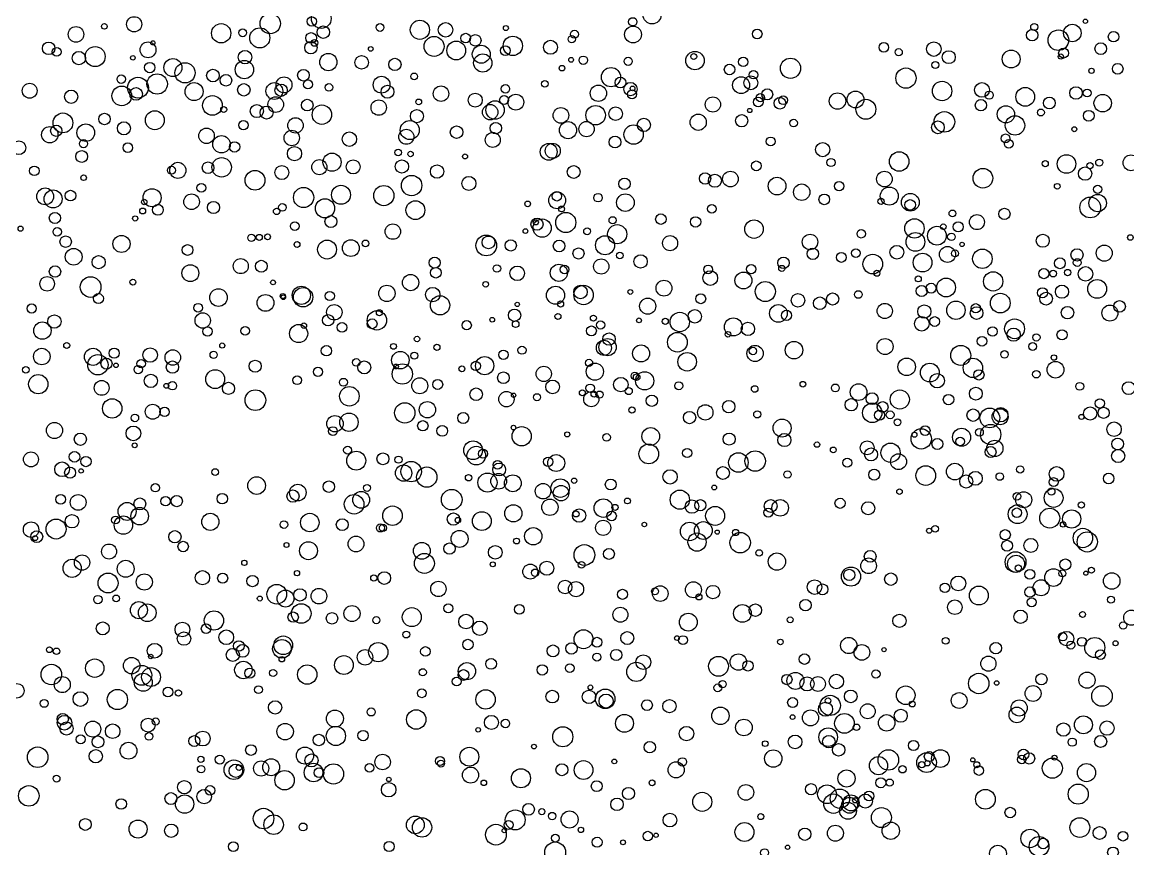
# Model space of a CAD drawing. Extents: x -296 to 296, y -196 to 196.
# Drawn here: x -9.6 to 70.2, y -21.1 to 38.5 of the extents above; entities that cross this region are included whole.
import ezdxf

# ---------------------------------------------------------------- set-up
doc = ezdxf.new("R2010")
doc.units = 0

msp = doc.modelspace()

# ---------------------------------------------------------------- linework, layer by layer
at = {"layer": 'VIA'}
for centre, radius in [((8.2877, 38.4332), 0.7365), ((11.9728, 38.7973), 0.7125), ((35.8466, 39.0601), 0.6544), ((-3.6798, 38.233), 0.2011), ((-1.5321, 38.3827), 0.5486), ((4.7488, 37.7323), 0.6961), ((11.2829, 38.5923), 0.3403), ((16.2106, 38.155), 0.2833), ((19.0889, 37.9849), 0.6935), ((20.94, 37.9831), 0.5239), ((34.45, 38.5632), 0.2974), ((63.4233, 38.1899), 0.2555), ((66.1724, 37.7541), 0.6319), ((67.1171, 38.6051), 0.1565), ((-5.727, 37.651), 0.5612), ((6.3021, 37.7688), 0.2801), ((7.5366, 37.4012), 0.7247), ((11.2389, 37.3975), 0.3853), ((12.1204, 37.816), 0.4493), ((20.1126, 36.7867), 0.7195), ((22.3952, 37.3828), 0.3477), ((23.088, 37.2233), 0.4154), ((25.7955, 36.8273), 0.6989), ((25.2941, 38.1098), 0.179), ((30.0468, 37.3111), 0.2602), ((30.2427, 37.66), 0.2872), ((34.4713, 37.6413), 0.6065), ((43.4295, 37.6856), 0.3489), ((63.2697, 37.5963), 0.4133), ((65.1666, 37.2354), 0.7437), ((69.1473, 37.4859), 0.3799), ((-7.7019, 36.6431), 0.4507), ((-7.1186, 36.3951), 0.3205), ((-4.3454, 36.0522), 0.7227), ((-0.5284, 36.5374), 0.5734), ((-0.1782, 37.0403), 0.1517), ((11.2243, 36.6961), 0.4483), ((11.484, 37.038), 0.245), ((15.5432, 36.6036), 0.1666), ((21.7127, 36.4941), 0.6781), ((23.5198, 36.2221), 0.6466), ((25.2579, 36.4812), 0.3465), ((28.5192, 36.7231), 0.5031), ((52.5699, 36.7178), 0.3451), ((56.1757, 36.5924), 0.5226), ((68.2235, 36.6225), 0.4205), ((-5.5164, 35.9429), 0.4826), ((-1.6213, 35.963), 0.1641), ((1.269, 35.2597), 0.6493), ((6.4683, 36.0102), 0.4852), ((12.4808, 35.6566), 0.6218), ((14.8866, 35.6331), 0.4891), ((17.2813, 35.4834), 0.4452), ((23.6284, 35.5908), 0.6593), ((30.0007, 35.8212), 0.1736), ((30.8824, 35.7849), 0.3097), ((34.1198, 35.714), 0.2951), ((38.9414, 35.7633), 0.6663), ((38.8508, 36.057), 0.2126), ((42.4201, 35.6672), 0.3415), ((45.8305, 35.2079), 0.7293), ((53.6412, 36.3651), 0.2588), ((57.2542, 36.0106), 0.4668), ((61.7569, 35.8758), 0.6439), ((65.3438, 36.0578), 0.1879), ((65.5365, 36.3015), 0.3542), ((-0.4042, 35.2584), 0.3763), ((2.14, 34.8773), 0.7288), ((4.1561, 34.6859), 0.4564), ((6.4263, 35.1105), 0.6618), ((10.6857, 34.7058), 0.4175), ((29.3412, 35.2152), 0.2006), ((32.881, 34.5669), 0.6942), ((41.4349, 35.1211), 0.3812), ((54.1673, 34.5009), 0.731), ((56.2827, 35.4462), 0.2584), ((67.5546, 35.0259), 0.1921), ((69.446, 35.174), 0.3862), ((-2.4593, 34.4206), 0.3033), ((-1.2536, 33.8095), 0.7498), ((0.1288, 34.0748), 0.735), ((5.0924, 34.3415), 0.4174), ((9.283, 34.0133), 0.5764), ((11.0141, 34.0466), 0.3177), ((16.3247, 34.0213), 0.6071), ((18.6716, 34.6253), 0.2423), ((28.1029, 34.0832), 0.2369), ((33.5595, 34.1758), 0.3901), ((42.2685, 33.9894), 0.6097), ((42.9715, 34.161), 0.4966), ((43.1676, 34.7449), 0.3061), ((-9.071, 33.586), 0.5376), ((-6.0797, 33.1549), 0.4782), ((-2.4254, 33.2154), 0.7072), ((-1.3957, 33.3572), 0.4559), ((2.796, 33.5289), 0.6547), ((6.3811, 33.6507), 0.4497), ((8.5857, 33.5675), 0.6084), ((9.0715, 33.6224), 0.4486), ((12.5239, 33.8279), 0.2772), ((16.7505, 33.514), 0.4649), ((20.6123, 33.3752), 0.5585), ((25.258, 33.7227), 0.3039), ((31.9693, 33.4052), 0.5923), ((34.2855, 33.7055), 0.4803), ((34.402, 33.3301), 0.3261), ((34.4365, 33.7541), 0.1711), ((44.1561, 33.3275), 0.3953), ((50.5239, 32.9526), 0.6092), ((56.7728, 33.5676), 0.7018), ((59.6517, 33.6475), 0.5319), ((60.1669, 33.2712), 0.2969), ((62.7761, 33.1479), 0.6763), ((66.4301, 33.4282), 0.4506), ((67.2416, 33.4232), 0.2782), ((4.1178, 32.5273), 0.7096), ((8.6836, 32.5901), 0.5646), ((10.9607, 32.5509), 0.4179), ((16.1171, 32.3716), 0.5559), ((19.0062, 32.7825), 0.2053), ((23.0825, 32.9049), 0.5047), ((24.5131, 32.1967), 0.6656), ((25.169, 32.9171), 0.3234), ((26.0115, 32.7611), 0.57), ((40.2317, 32.5941), 0.5504), ((43.5053, 32.7725), 0.3472), ((43.6574, 33.0861), 0.295), ((45.0689, 32.6853), 0.4224), ((45.3035, 32.9041), 0.3188), ((49.2247, 32.8425), 0.5924), ((51.2711, 32.2501), 0.7192), ((59.5748, 32.5436), 0.4089), ((64.5137, 32.7023), 0.4283), ((68.3651, 32.6871), 0.6307), ((-6.6721, 31.2679), 0.7144), ((-3.6731, 31.5475), 0.4161), ((-0.0376, 31.4607), 0.6835), ((4.9346, 32.2332), 0.2188), ((7.3235, 32.1227), 0.4735), ((8.025, 32.0143), 0.4661), ((12.0145, 31.8611), 0.6991), ((18.8746, 31.7518), 0.4746), ((24.1594, 32.0432), 0.5546), ((29.2642, 31.8075), 0.5631), ((31.7708, 31.8215), 0.7033), ((33.2124, 31.9292), 0.4859), ((42.8954, 32.1627), 0.1548), ((56.9388, 31.3393), 0.7417), ((61.3771, 31.8861), 0.6224), ((63.9016, 32.0172), 0.2497), ((67.3546, 31.783), 0.3874), ((-5.0208, 30.5619), 0.6372), ((-2.2699, 30.8758), 0.4732), ((6.3521, 31.1035), 0.337), ((10.1109, 31.0869), 0.5542), ((18.3594, 30.7489), 0.6884), ((24.5651, 30.8888), 0.4111), ((29.7794, 30.7416), 0.6174), ((31.1133, 30.821), 0.5512), ((34.5115, 30.4251), 0.6988), ((35.245, 31.1202), 0.4781), ((39.174, 31.3144), 0.5848), ((42.3102, 31.4259), 0.4427), ((46.057, 31.2529), 0.2743), ((56.471, 30.9468), 0.4605), ((62.0358, 31.0827), 0.6997), ((-7.6169, 30.4169), 0.5898), ((-7.1523, 30.704), 0.4103), ((3.694, 30.3363), 0.5583), ((4.7716, 29.7244), 0.628), ((9.8407, 30.1791), 0.5556), ((14.0031, 30.0922), 0.519), ((18.1096, 30.2683), 0.5457), ((21.7368, 30.6003), 0.4535), ((24.3466, 30.0373), 0.5421), ((61.3518, 30.1489), 0.3183), ((66.3135, 30.8102), 0.1798), ((-9.8531, 29.4768), 0.4989), ((-5.1878, 29.7667), 0.2977), ((-1.9857, 29.4766), 0.3463), ((5.7198, 29.5364), 0.3746), ((10.0407, 29.0493), 0.5139), ((28.3853, 29.1756), 0.608), ((28.6796, 29.2519), 0.539), ((33.1705, 29.8851), 0.4238), ((44.3998, 29.9293), 0.3181), ((48.155, 29.3376), 0.5093), ((61.582, 29.7625), 0.3144), ((-5.3161, 28.8414), 0.4278), ((4.7842, 28.0619), 0.7015), ((12.7486, 28.4335), 0.652), ((17.5191, 29.1312), 0.2414), ((18.4199, 29.0223), 0.1936), ((22.3446, 28.8462), 0.1825), ((53.675, 28.4835), 0.7017), ((65.7517, 28.3023), 0.6697), ((70.4037, 28.3907), 0.5712), ((-8.7371, 27.8102), 0.3449), ((1.1608, 27.8503), 0.2916), ((1.6233, 27.8424), 0.5806), ((3.8007, 28.0307), 0.4181), ((9.1298, 27.6828), 0.5038), ((11.8333, 28.0758), 0.5454), ((14.2687, 28.091), 0.5027), ((17.794, 28.1206), 0.4805), ((20.3245, 27.7577), 0.4811), ((30.1917, 27.7291), 0.4634), ((43.3628, 28.1675), 0.3523), ((48.7529, 28.4118), 0.2949), ((59.7179, 27.2741), 0.7095), ((64.2145, 28.3228), 0.2238), ((67.0901, 27.6077), 0.4826), ((67.4495, 28.1766), 0.2231), ((68.1115, 28.4031), 0.2543), ((-5.1784, 27.3092), 0.2), ((7.1903, 27.129), 0.7128), ((18.4919, 26.7474), 0.7365), ((22.6262, 26.9019), 0.5042), ((33.8533, 26.8709), 0.4123), ((39.6677, 27.2525), 0.4116), ((40.3747, 27.0897), 0.4684), ((41.4965, 27.2179), 0.5651), ((44.8626, 26.7081), 0.6365), ((52.6104, 27.2129), 0.5602), ((-7.9541, 25.9628), 0.6077), ((-7.3758, 25.7841), 0.6506), ((-6.1226, 26.0185), 0.3847), ((-0.2391, 25.8688), 0.6527), ((3.3144, 26.5815), 0.3194), ((10.6974, 25.882), 0.7277), ((13.3948, 26.0794), 0.6852), ((16.483, 26.0201), 0.7288), ((46.6432, 26.2679), 0.5931), ((49.3407, 26.7002), 0.3333), ((52.964, 25.9872), 0.6499), ((65.0824, 26.6907), 0.2041), ((67.9949, 26.4748), 0.294), ((-0.804, 25.5594), 0.1965), ((2.614, 25.5757), 0.5627), ((4.1962, 25.166), 0.4342), ((12.2396, 25.1025), 0.6899), ((18.7645, 24.9719), 0.6787), ((26.8667, 25.4254), 0.2052), ((28.9962, 25.6778), 0.6111), ((28.9768, 25.9703), 0.3403), ((31.9427, 25.8709), 0.3088), ((33.9181, 25.5146), 0.6353), ((48.2718, 25.7489), 0.3846), ((52.3685, 25.609), 0.2293), ((54.481, 25.5394), 0.64), ((54.4681, 25.3529), 0.3799), ((67.4631, 25.1649), 0.7498), ((67.9997, 25.4809), 0.6278), ((-7.2476, 24.4057), 0.406), ((-0.9166, 24.9108), 0.21), ((0.1823, 24.9913), 0.3927), ((8.7512, 24.8826), 0.2327), ((9.1661, 25.1736), 0.2726), ((29.616, 24.0801), 0.7256), ((29.3188, 25.0579), 0.2098), ((40.1485, 25.0729), 0.3103), ((57.5176, 24.7342), 0.2435), ((61.2686, 24.6966), 0.4102), ((-1.453, 24.375), 0.1867), ((10.0566, 23.8091), 0.3123), ((12.6729, 24.1464), 0.4329), ((17.1359, 23.422), 0.5554), ((27.5404, 23.9593), 0.4354), ((27.9161, 23.6757), 0.658), ((27.452, 24.0933), 0.1853), ((32.9958, 24.2416), 0.2595), ((36.48, 24.3261), 0.3816), ((38.987, 24.1202), 0.3764), ((43.2002, 23.6049), 0.6668), ((54.7785, 23.6521), 0.6998), ((56.8615, 23.7788), 0.2031), ((57.9362, 23.7663), 0.36), ((59.2853, 24.1074), 0.54), ((-9.7277, 23.6354), 0.1845), ((-7.079, 23.412), 0.3079), ((-2.4426, 22.534), 0.6153), ((6.9336, 22.9746), 0.2584), ((7.497, 23.004), 0.2202), ((8.0964, 23.0479), 0.2108), ((23.876, 22.4234), 0.7486), ((26.7062, 23.4617), 0.1658), ((31.1556, 23.4452), 0.247), ((33.3277, 23.2331), 0.6923), ((47.244, 22.6739), 0.5596), ((50.9434, 23.2696), 0.3075), ((54.8482, 22.6812), 0.6777), ((56.3999, 23.1273), 0.678), ((57.444, 23.046), 0.2705), ((64.0353, 22.7637), 0.4698), ((70.3579, 22.998), 0.2035), ((-6.4745, 22.6969), 0.4148), ((2.3212, 22.0965), 0.3902), ((10.2222, 22.4902), 0.2081), ((12.3897, 22.1276), 0.681), ((14.1017, 22.2336), 0.6062), ((15.1589, 22.5737), 0.2413), ((24.0395, 22.6434), 0.4621), ((25.6418, 22.4261), 0.4068), ((29.1364, 22.3869), 0.4202), ((32.4487, 22.4351), 0.6865), ((37.1454, 22.589), 0.5416), ((53.508, 21.9364), 0.4946), ((57.1626, 21.777), 0.5782), ((58.2173, 22.4966), 0.1552), ((68.4718, 21.8711), 0.5803), ((-5.8959, 21.6088), 0.6017), ((-4.0925, 21.2163), 0.4723), ((20.1566, 21.1806), 0.3995), ((30.5365, 21.8448), 0.3992), ((33.5152, 21.697), 0.2451), ((35.0184, 21.2676), 0.4832), ((45.3321, 21.174), 0.4164), ((47.4455, 21.8242), 0.4122), ((49.5022, 21.5628), 0.3582), ((50.5511, 21.867), 0.3057), ((51.7726, 21.078), 0.7076), ((55.3645, 21.1907), 0.6785), ((57.706, 21.849), 0.2495), ((59.6804, 21.4626), 0.7015), ((66.5098, 21.7393), 0.4405), ((-7.2391, 20.5388), 0.4125), ((2.5259, 20.4276), 0.6102), ((6.1655, 20.931), 0.5408), ((7.6462, 20.9235), 0.4301), ((20.241, 20.4564), 0.3865), ((24.6504, 20.7598), 0.2691), ((26.1136, 20.4153), 0.5261), ((29.1192, 20.4508), 0.6211), ((29.5322, 20.6816), 0.3121), ((32.1735, 20.9071), 0.5503), ((39.8921, 20.6986), 0.3105), ((42.9968, 20.7114), 0.3296), ((45.2055, 20.7636), 0.2234), ((64.1114, 20.3893), 0.3652), ((65.2737, 21.1372), 0.391), ((66.5213, 21.191), 0.2782), ((67.1225, 20.3705), 0.5245), ((-7.8075, 19.6542), 0.5304), ((-4.6748, 19.4255), 0.7451), ((-1.6237, 19.7764), 0.2136), ((18.4177, 19.747), 0.5866), ((40.0436, 20.0727), 0.5279), ((42.4374, 19.8928), 0.6096), ((52.0655, 20.4194), 0.2163), ((55.0504, 20.0126), 0.2182), ((57.0603, 19.3907), 0.6791), ((60.4558, 19.829), 0.6965), ((64.7879, 20.3927), 0.2401), ((65.8298, 20.4711), 0.229), ((67.9648, 19.29), 0.6779), ((4.5575, 18.664), 0.6347), ((8.493, 19.7585), 0.1733), ((10.536, 18.8259), 0.6568), ((10.66, 18.6913), 0.6983), ((16.7061, 18.9664), 0.588), ((20.0142, 18.8792), 0.5192), ((23.8391, 19.6204), 0.2029), ((28.8769, 18.8318), 0.653), ((30.6784, 19.0687), 0.4853), ((30.8995, 18.8511), 0.7019), ((34.2739, 19.067), 0.1715), ((36.7031, 19.3413), 0.5727), ((44.0148, 19.0977), 0.7261), ((50.7294, 18.8855), 0.2751), ((55.2939, 19.1381), 0.401), ((55.9764, 19.3371), 0.36), ((64.0188, 19.0087), 0.3587), ((65.4238, 19.0868), 0.4753), ((-4.1097, 18.5906), 0.3626), ((7.9488, 18.2773), 0.6063), ((9.1958, 18.7707), 0.1843), ((9.2359, 18.6857), 0.1655), ((12.5851, 18.7785), 0.335), ((20.5456, 18.1052), 0.6942), ((29.2419, 18.2021), 0.2191), ((35.5309, 18.0425), 0.5823), ((39.3566, 18.5788), 0.3578), ((46.3732, 18.4638), 0.4883), ((47.9473, 18.2529), 0.4547), ((48.8753, 18.5622), 0.4387), ((57.7713, 17.7492), 0.6671), ((60.9698, 18.2632), 0.7111), ((64.2763, 18.5856), 0.4585), ((69.5774, 18.0244), 0.4206), ((-8.9235, 17.8726), 0.3313), ((3.0895, 17.9334), 0.3121), ((3.4169, 17.0093), 0.5552), ((12.9118, 17.6044), 0.5582), ((15.9837, 17.0184), 0.6985), ((16.1716, 17.5663), 0.2204), ((25.9201, 17.3831), 0.4428), ((26.1154, 18.1717), 0.1605), ((37.8452, 16.9034), 0.7001), ((38.9256, 17.3063), 0.4865), ((44.9558, 17.5246), 0.6382), ((45.5423, 17.3819), 0.3687), ((52.6363, 17.6963), 0.5488), ((55.49, 17.6531), 0.4786), ((59.2601, 17.5429), 0.4615), ((59.1997, 17.8902), 0.3351), ((65.8257, 17.5772), 0.4513), ((68.8792, 17.5486), 0.578), ((-8.1541, 16.2783), 0.6248), ((-7.2865, 16.9349), 0.4823), ((10.7176, 16.6394), 0.1975), ((12.4667, 17.0249), 0.4084), ((13.469, 16.5137), 0.3427), ((15.6414, 16.7714), 0.3532), ((22.466, 16.6627), 0.3373), ((24.3082, 17.0646), 0.1707), ((26, 16.7433), 0.24), ((29.0502, 17.299), 0.2166), ((31.6096, 17.1796), 0.2154), ((32.1284, 16.6888), 0.2957), ((34.9012, 17.0204), 0.1712), ((36.7929, 16.9486), 0.22), ((41.7073, 16.5446), 0.6484), ((42.7637, 16.3999), 0.481), ((55.3061, 16.7709), 0.5266), ((56.2368, 16.9355), 0.3514), ((62.0018, 16.4114), 0.7141), ((3.7699, 16.2232), 0.3357), ((6.4768, 16.2669), 0.31), ((10.3368, 16.0678), 0.6546), ((31.4672, 16.2575), 0.3563), ((32.7377, 15.6694), 0.447), ((37.6718, 15.4428), 0.7113), ((41.3206, 16.0123), 0.2041), ((60.4152, 16.216), 0.3422), ((61.9318, 15.988), 0.4777), ((63.5775, 15.791), 0.2643), ((65.4273, 15.9789), 0.3655), ((-6.3931, 15.206), 0.2174), ((4.8276, 15.1992), 0.1868), ((12.3417, 14.8256), 0.3778), ((17.1859, 15.1426), 0.2084), ((18.8827, 15.6765), 0.1979), ((20.3165, 15.0736), 0.2195), ((32.3692, 15.0343), 0.5443), ((32.6342, 15.087), 0.6226), ((35.0479, 14.6298), 0.6123), ((43.2785, 14.6294), 0.5875), ((46.084, 14.8701), 0.6311), ((52.6566, 15.1301), 0.5795), ((58.1192, 14.4939), 0.7235), ((59.653, 15.5124), 0.3474), ((63.3079, 15.1331), 0.2856), ((-8.1977, 14.4089), 0.5964), ((-4.4959, 14.3903), 0.6198), ((-4.1505, 13.8182), 0.7325), ((-2.9713, 14.6531), 0.3709), ((-0.3767, 14.518), 0.5239), ((1.2553, 14.3393), 0.5586), ((4.2018, 14.5324), 0.2563), ((17.6747, 14.1434), 0.6334), ((18.6817, 14.4724), 0.2507), ((23.7642, 13.7493), 0.6544), ((25.12, 14.536), 0.3384), ((26.4545, 14.8653), 0.292), ((38.3757, 14.0303), 0.6688), ((43.1203, 14.8098), 0.2662), ((61.2754, 14.5629), 0.2721), ((64.8424, 14.3327), 0.1974), ((-9.3524, 13.4471), 0.2384), ((-3.5287, 13.8948), 0.3999), ((-2.8418, 13.7745), 0.166), ((-1.235, 13.4728), 0.3005), ((-1.0226, 13.8937), 0.3028), ((1.2339, 13.647), 0.4457), ((7.2023, 13.7127), 0.4311), ((11.7322, 13.3063), 0.3294), ((14.5016, 13.9873), 0.2723), ((15.0743, 13.6281), 0.4683), ((17.8219, 13.1471), 0.733), ((17.3688, 13.6909), 0.1714), ((22.1196, 13.5217), 0.2143), ((23.1229, 13.7302), 0.3337), ((28.0322, 13.1607), 0.5524), ((31.296, 13.9476), 0.2605), ((31.7181, 13.32), 0.6203), ((54.2203, 13.6637), 0.6335), ((55.8877, 13.2495), 0.677), ((58.9953, 13.5874), 0.7021), ((64.9577, 13.4574), 0.6034), ((-8.4517, 12.4137), 0.6973), ((-0.3277, 12.65), 0.4808), ((4.3184, 12.7777), 0.6808), ((10.2324, 12.6968), 0.3133), ((13.5742, 12.5488), 0.2869), ((19.0772, 12.2973), 0.5774), ((25.1185, 12.8767), 0.4228), ((33.59, 12.3813), 0.5225), ((34.599, 13.0053), 0.2714), ((34.7317, 12.9217), 0.2378), ((35.3072, 12.6528), 0.6572), ((56.4179, 12.6651), 0.523), ((59.4284, 13.086), 0.373), ((63.5735, 13.132), 0.2692), ((-3.8747, 12.1481), 0.5354), ((0.7933, 12.2934), 0.175), ((1.2349, 12.2978), 0.2989), ((5.2731, 12.1107), 0.4381), ((7.219, 11.2611), 0.7466), ((13.9987, 11.5417), 0.705), ((20.3759, 12.3923), 0.3569), ((23.1521, 11.6849), 0.4545), ((28.6652, 12.2193), 0.4922), ((30.8093, 11.7938), 0.2139), ((31.3747, 12.1183), 0.3073), ((34.1595, 11.9167), 0.2578), ((37.7739, 12.2971), 0.2882), ((43.249, 12.0671), 0.2376), ((46.727, 12.4107), 0.2036), ((49.0683, 12.1444), 0.2813), ((50.7464, 11.8414), 0.5987), ((53.7202, 11.3083), 0.6896), ((59.2085, 11.7346), 0.4643), ((66.7077, 12.2588), 0.285), ((70.2351, 12.1287), 0.4663), ((-3.1161, 10.6624), 0.7005), ((25.3342, 11.3341), 0.5538), ((25.8485, 11.6174), 0.1549), ((27.5384, 11.4708), 0.2579), ((31.4572, 11.3339), 0.5453), ((31.6536, 11.6979), 0.2095), ((32.0514, 11.667), 0.2542), ((35.8254, 11.2224), 0.407), ((41.3798, 10.7924), 0.4444), ((50.2198, 10.932), 0.4468), ((51.7213, 11.3669), 0.4292), ((57.2372, 11.3019), 0.3797), ((68.1575, 11.0232), 0.334), ((-0.19, 10.4282), 0.5423), ((0.6639, 10.4135), 0.3373), ((17.9985, 10.3404), 0.7361), ((19.6289, 10.5712), 0.5871), ((22.2164, 9.9755), 0.3989), ((34.3949, 10.5515), 0.2249), ((38.5502, 10.004), 0.447), ((39.6867, 10.3789), 0.5528), ((43.4344, 10.2359), 0.2588), ((51.7325, 10.3488), 0.7017), ((52.2611, 10.1741), 0.3639), ((52.4859, 10.7664), 0.389), ((53.0238, 10.2031), 0.2854), ((59.011, 10.1811), 0.4497), ((60.2151, 9.9797), 0.7125), ((60.9582, 10.0662), 0.5806), ((61.0053, 10.2069), 0.5204), ((67.4587, 10.2974), 0.4716), ((68.4285, 10.3469), 0.4031), ((-7.2805, 9.0749), 0.5842), ((-1.4785, 9.9746), 0.2714), ((12.962, 9.5599), 0.5938), ((13.9692, 9.669), 0.6657), ((19.3011, 9.4114), 0.3749), ((45.2265, 9.2474), 0.6531), ((53.5554, 9.6639), 0.2431), ((66.8245, 10.0494), 0.1814), ((69.1823, 9.1655), 0.5238), ((-5.4134, 8.4404), 0.442), ((-1.5841, 8.8622), 0.5328), ((12.8175, 9.0324), 0.3138), ((20.6995, 9.044), 0.3876), ((25.8474, 9.2835), 0.166), ((26.4332, 8.656), 0.694), ((29.7268, 8.792), 0.1814), ((32.5608, 8.5714), 0.2752), ((35.7457, 8.649), 0.6393), ((41.407, 8.452), 0.4337), ((45.392, 8.3833), 0.477), ((55.2698, 8.4659), 0.7331), ((54.7737, 8.7695), 0.1843), ((55.5516, 9.0603), 0.352), ((58.1784, 8.5843), 0.6532), ((59.4709, 8.9385), 0.2766), ((60.2777, 8.783), 0.7318), ((-1.4898, 7.9993), 0.1738), ((22.9274, 7.6444), 0.6763), ((35.6067, 7.3776), 0.7129), ((47.7456, 8.0536), 0.1949), ((51.3624, 7.8195), 0.5008), ((53.0531, 7.4681), 0.6956), ((56.4332, 8.0995), 0.3948), ((58.0691, 8.276), 0.31), ((60.5814, 7.781), 0.5864), ((69.4411, 8.098), 0.4247), ((-8.9756, 6.9871), 0.5398), ((-5.8371, 7.1738), 0.3839), ((-5.0075, 6.8313), 0.3705), ((13.8712, 7.653), 0.2844), ((14.4957, 6.8954), 0.6819), ((16.4222, 7.0278), 0.4303), ((17.5452, 6.9663), 0.2561), ((23.1575, 7.258), 0.6724), ((23.6389, 7.3973), 0.3228), ((28.9295, 6.7248), 0.611), ((38.3784, 7.4442), 0.3313), ((42.0738, 6.7601), 0.7054), ((43.2804, 6.8688), 0.7369), ((48.9227, 7.6689), 0.2084), ((51.6467, 7.3448), 0.4672), ((53.6311, 6.8197), 0.5732), ((60.2742, 7.5183), 0.3953), ((69.4785, 7.233), 0.4719), ((-6.7335, 6.2738), 0.5283), ((-6.1503, 6.0258), 0.3981), ((17.9141, 6.0023), 0.5921), ((18.4583, 6.1043), 0.7378), ((19.5853, 5.7085), 0.7335), ((24.8068, 6.2568), 0.4636), ((24.6962, 6.593), 0.3193), ((28.3484, 6.8131), 0.3447), ((40.9612, 6.0083), 0.4601), ((49.9266, 6.7481), 0.3264), ((55.5938, 5.8222), 0.7116), ((57.6887, 6.1053), 0.6005), ((62.4069, 6.2618), 0.258), ((65.0383, 5.9364), 0.5315), ((-5.356, 6.1537), 0.1585), ((4.3173, 6.0712), 0.2454), ((7.3059, 5.0951), 0.6346), ((22.6027, 5.6655), 0.2315), ((23.966, 5.3137), 0.69), ((24.7735, 5.4082), 0.5651), ((25.7943, 5.2641), 0.6063), ((30.2214, 5.4497), 0.1934), ((37.1434, 5.7279), 0.5176), ((45.6213, 5.8979), 0.2667), ((51.872, 5.8834), 0.3977), ((58.5139, 5.3924), 0.4694), ((59.1759, 5.6189), 0.5006), ((60.9313, 5.7452), 0.2676), ((64.8208, 5.3499), 0.3196), ((68.7946, 5.6096), 0.3799), ((-0.0037, 4.9441), 0.3022), ((10.2807, 4.5921), 0.6), ((12.5152, 5.0173), 0.4139), ((15.275, 4.9276), 0.2468), ((21.3861, 4.0813), 0.7421), ((27.9766, 4.6934), 0.5602), ((29.2152, 4.916), 0.6679), ((29.2752, 4.5536), 0.5571), ((32.8615, 5.1753), 0.3918), ((40.3306, 4.9562), 0.1746), ((53.6996, 4.6593), 0.2008), ((64.821, 4.2055), 0.681), ((64.6643, 4.666), 0.254), ((-6.8293, 4.0982), 0.3505), ((-5.5686, 3.8837), 0.5697), ((-1.1221, 3.7769), 0.4275), ((0.7351, 3.9707), 0.3419), ((1.5471, 3.9808), 0.4068), ((4.8274, 4.1501), 0.3795), ((9.9311, 4.3391), 0.4415), ((14.3414, 3.7481), 0.7054), ((14.8497, 4.0706), 0.605), ((28.4676, 3.5346), 0.5888), ((32.3317, 3.4709), 0.6686), ((34.0637, 3.9892), 0.2123), ((37.8471, 4.0805), 0.6925), ((38.7217, 3.5836), 0.4873), ((39.3299, 3.6785), 0.4028), ((44.4046, 3.6241), 0.4667), ((45.0911, 3.4888), 0.5956), ((49.4088, 3.8209), 0.3675), ((62.1757, 4.3144), 0.2729), ((62.6596, 4.0742), 0.5816), ((-2.0361, 3.2295), 0.6501), ((-1.1281, 2.8916), 0.6328), ((17.1138, 2.9203), 0.7051), ((23.5596, 2.5351), 0.6778), ((25.8339, 3.0952), 0.6184), ((30.5779, 2.935), 0.4853), ((30.3609, 3.0532), 0.2212), ((32.9194, 2.9037), 0.3456), ((33.1734, 3.5197), 0.2234), ((40.3954, 2.9103), 0.6869), ((44.2333, 3.1482), 0.3201), ((51.434, 3.4607), 0.4745), ((62.2215, 3.0307), 0.6797), ((62.1677, 3.134), 0.3466), ((64.5409, 2.7468), 0.7178), ((66.1196, 2.6864), 0.6567), ((66.8273, 3.6981), 0.2266), ((-8.9688, 1.9156), 0.5587), ((-7.166, 1.9628), 0.7201), ((-6.0165, 2.5242), 0.4859), ((-2.874, 2.6116), 0.2825), ((-2.3086, 2.2465), 0.6653), ((3.9642, 2.4846), 0.6185), ((9.2766, 2.2845), 0.2742), ((11.1465, 2.43), 0.666), ((13.4842, 2.2782), 0.4284), ((21.5065, 2.6819), 0.4471), ((21.8317, 2.6071), 0.1972), ((32.3162, 2.0498), 0.5465), ((35.2856, 2.2907), 0.1582), ((38.5523, 1.7887), 0.6684), ((39.544, 1.8559), 0.6395), ((65.5022, 2.2905), 0.1964), ((-8.5572, 1.4116), 0.4273), ((1.4104, 1.4054), 0.4453), ((16.2393, 2.038), 0.289), ((16.4245, 2.0408), 0.2594), ((21.9536, 1.2528), 0.614), ((27.2707, 1.4382), 0.6247), ((39.091, 1.0205), 0.6567), ((40.5443, 1.7392), 0.1529), ((42.201, 0.9789), 0.7399), ((41.8749, 1.7133), 0.2259), ((55.8408, 1.8398), 0.1845), ((56.2651, 1.977), 0.2412), ((61.3283, 1.5464), 0.3741), ((66.9316, 1.3173), 0.7002), ((67.2503, 1.0317), 0.729), ((-8.6745, 1.3022), 0.1791), ((-3.343, 0.34), 0.5404), ((2.008, 0.6994), 0.3762), ((9.4659, 0.8087), 0.176), ((11.048, 0.3989), 0.6474), ((14.4805, 0.8818), 0.568), ((19.2284, 0.3873), 0.6048), ((21.2269, 0.5486), 0.4106), ((26.0639, 1.0946), 0.2106), ((30.9597, 0.0886), 0.7494), ((61.4605, 0.7581), 0.3927), ((63.1771, 0.7797), 0.5076), ((-5.2899, -0.4546), 0.5535), ((19.4139, -0.5193), 0.7193), ((24.5294, 0.2809), 0.4948), ((32.7279, 0.1666), 0.3939), ((43.5736, 0.2385), 0.2325), ((44.85, -0.3888), 0.6247), ((51.5828, -0.0141), 0.4259), ((62.0719, -0.4208), 0.7476), ((62.1106, -0.551), 0.6171), ((-6.0077, -0.8729), 0.6576), ((-2.1427, -0.9064), 0.6119), ((6.4215, -0.4759), 0.1901), ((24.3459, -0.5863), 0.1801), ((27.0565, -1.1119), 0.5416), ((28.2459, -0.8704), 0.506), ((30.76, -0.6156), 0.2419), ((50.1992, -1.4688), 0.6903), ((51.4692, -0.6927), 0.565), ((62.2792, -0.8551), 0.2296), ((65.6691, -0.5973), 0.4001), ((67.5432, -1.0061), 0.2165), ((-3.4133, -1.9325), 0.7174), ((-0.7981, -1.8601), 0.5809), ((3.3979, -1.5531), 0.5148), ((4.8567, -1.5782), 0.3646), ((7.0073, -1.793), 0.4075), ((10.2218, -1.222), 0.1896), ((15.7644, -1.5736), 0.224), ((16.5189, -1.5806), 0.4578), ((27.41, -1.1933), 0.27), ((50.0748, -1.3493), 0.4115), ((53.0697, -1.6599), 0.4501), ((57.9445, -1.9638), 0.5345), ((63.1055, -1.303), 0.3555), ((64.8141, -1.5372), 0.6374), ((65.4571, -1.2381), 0.2525), ((67.1449, -1.2251), 0.1518), ((69.0143, -1.7843), 0.5958), ((8.7579, -2.7417), 0.7089), ((10.4366, -2.7947), 0.4462), ((11.8009, -2.8815), 0.5618), ((20.425, -2.3587), 0.5572), ((29.5711, -2.2213), 0.4936), ((30.3565, -2.3794), 0.5464), ((33.7127, -2.7505), 0.3638), ((36.0548, -2.5319), 0.244), ((36.4342, -2.695), 0.5645), ((38.8279, -2.4201), 0.5742), ((40.2396, -2.586), 0.4842), ((47.5699, -2.2276), 0.5271), ((48.1413, -2.397), 0.394), ((56.9736, -2.2783), 0.3459), ((59.427, -2.8356), 0.6796), ((63.1156, -2.586), 0.3709), ((63.9155, -2.2776), 0.5782), ((-4.148, -3.1274), 0.2983), ((-2.8283, -3.0448), 0.2429), ((7.538, -3.0519), 0.1801), ((9.3891, -3.0537), 0.6104), ((39.2249, -2.9359), 0.2164), ((46.9172, -3.5323), 0.4194), ((57.6921, -3.679), 0.5298), ((63.2424, -3.32), 0.3252), ((68.9583, -3.1355), 0.2552), ((-1.1885, -3.8922), 0.6174), ((-0.5819, -4.0773), 0.6386), ((4.228, -4.6391), 0.6961), ((10.5233, -4.1333), 0.7087), ((14.1899, -4.1363), 0.5778), ((18.5037, -4.3944), 0.6866), ((21.1361, -3.7653), 0.3279), ((26.2675, -3.8327), 0.3483), ((33.5603, -4.2235), 0.5401), ((42.3634, -4.1283), 0.6393), ((43.2964, -3.8885), 0.4503), ((62.4339, -4.3691), 0.4824), ((66.9103, -4.2024), 0.2129), ((70.4203, -4.4346), 0.5444), ((-3.7995, -5.2083), 0.4678), ((1.9508, -5.2894), 0.5322), ((9.9456, -4.3944), 0.3751), ((12.7483, -4.4789), 0.4126), ((15.9481, -4.6093), 0.2577), ((22.4169, -4.7119), 0.5271), ((23.4129, -5.1988), 0.5227), ((38.4564, -4.7596), 0.6442), ((45.8094, -4.5883), 0.2185), ((53.6959, -4.6611), 0.4821), ((69.8334, -4.9966), 0.266), ((2.0658, -5.9449), 0.4836), ((3.6615, -5.2286), 0.3456), ((5.1163, -5.8439), 0.5322), ((18.1088, -5.6524), 0.244), ((30.8998, -5.9905), 0.6819), ((34.0565, -5.9064), 0.4677), ((65.4792, -5.8129), 0.3002), ((65.7529, -5.9441), 0.5208), ((-0.0545, -6.8208), 0.5292), ((6.0223, -6.4769), 0.3834), ((6.2962, -6.8279), 0.4586), ((9.1345, -6.6781), 0.6702), ((9.2277, -6.4268), 0.6753), ((16.0831, -6.9215), 0.6958), ((22.5577, -6.3736), 0.3773), ((30.0249, -6.653), 0.4112), ((31.8685, -6.2059), 0.3563), ((37.6378, -5.9049), 0.1648), ((38.0747, -6.051), 0.3163), ((45.105, -6.1843), 0.1987), ((50.0382, -6.441), 0.5886), ((50.984, -6.9392), 0.5663), ((57.0332, -6.1039), 0.2447), ((60.648, -6.633), 0.4191), ((66.0586, -6.4162), 0.2895), ((66.8635, -6.1771), 0.3238), ((67.7906, -6.5876), 0.7227), ((69.2952, -6.2823), 0.1832), ((-7.6491, -6.747), 0.2105), ((-7.1328, -6.8583), 0.2326), ((-0.3307, -7.2346), 0.1572), ((5.5894, -7.1199), 0.4738), ((13.6051, -7.8514), 0.6779), ((15.1317, -7.2935), 0.5605), ((19.4879, -6.8718), 0.3473), ((28.6951, -6.8318), 0.43), ((31.8638, -7.281), 0.2907), ((33.257, -7.1243), 0.4044), ((35.2131, -7.6429), 0.5321), ((42.0697, -7.6377), 0.5924), ((46.8395, -7.4248), 0.3793), ((52.578, -6.7378), 0.1514), ((68.2017, -7.1066), 0.3541), ((-7.5052, -8.5383), 0.7388), ((-4.3724, -8.0774), 0.6641), ((-1.711, -7.8944), 0.5929), ((-0.978, -8.5937), 0.7137), ((6.3532, -8.2052), 0.6311), ((9.1254, -7.4339), 0.1974), ((10.9566, -8.5375), 0.6985), ((22.484, -8.2967), 0.6217), ((24.2305, -7.7667), 0.3919), ((27.9192, -8.2067), 0.3726), ((29.9027, -8.0723), 0.3147), ((34.7073, -8.3449), 0.6907), ((40.6362, -7.9442), 0.7148), ((42.7661, -7.9117), 0.3753), ((60.1149, -7.7531), 0.5458), ((-6.716, -9.2657), 0.5789), ((-0.8725, -9.0954), 0.6484), ((-0.3125, -8.7166), 0.6776), ((6.8088, -8.4389), 0.3615), ((8.4966, -8.4258), 0.2609), ((19.299, -8.3742), 0.2577), ((21.7418, -9.0428), 0.3175), ((22.2334, -8.5724), 0.3872), ((45.5763, -8.8997), 0.37), ((46.1857, -8.9945), 0.6145), ((47.0263, -9.2108), 0.5123), ((47.8163, -9.2184), 0.5375), ((49.1462, -9.0396), 0.5188), ((51.9966, -8.4985), 0.2986), ((59.4156, -9.1836), 0.7356), ((63.9391, -8.8761), 0.4058), ((67.2335, -8.945), 0.585), ((-9.9906, -9.7091), 0.5251), ((0.907, -9.8007), 0.3479), ((7.4412, -9.6303), 0.2814), ((19.2237, -9.8877), 0.3183), ((31.3976, -9.4622), 0.1719), ((40.5883, -9.4943), 0.2793), ((40.931, -9.2322), 0.2618), ((54.1492, -10.0323), 0.6692), ((60.7125, -9.1487), 0.1661), ((63.3377, -9.9047), 0.573), ((68.3088, -10.0868), 0.7405), ((-8.0251, -10.6163), 0.2869), ((-5.4098, -10.3091), 0.533), ((-2.7408, -10.34), 0.7296), ((1.6597, -9.8679), 0.2328), ((23.8306, -10.3346), 0.701), ((28.6428, -10.1315), 0.4554), ((31.2908, -10.15), 0.4869), ((32.4613, -10.2907), 0.7072), ((32.5205, -10.4483), 0.5045), ((35.4803, -10.7433), 0.3889), ((37.0942, -10.8193), 0.4819), ((45.9876, -10.5631), 0.3628), ((48.7012, -10.7635), 0.7303), ((48.5409, -10.4235), 0.2055), ((50.181, -10.1114), 0.4559), ((58.0035, -10.412), 0.5671), ((62.3371, -10.9475), 0.5838), ((8.6406, -10.9068), 0.4785), ((12.9585, -11.719), 0.6118), ((15.5722, -11.2371), 0.2915), ((18.8234, -11.781), 0.7009), ((40.7749, -11.5152), 0.6296), ((47.2779, -11.6635), 0.5788), ((48.358, -11.0407), 0.5106), ((51.4078, -11.1896), 0.5394), ((53.7901, -11.5108), 0.4727), ((54.6209, -10.6638), 0.2097), ((62.1649, -11.4535), 0.5627), ((-6.6861, -11.7506), 0.409), ((-6.559, -12.0148), 0.5286), ((-6.4151, -12.4269), 0.4782), ((-4.5157, -12.4777), 0.5773), ((-0.5268, -12.1911), 0.5012), ((0.0226, -11.9236), 0.2565), ((24.2493, -11.9921), 0.507), ((25.2578, -12.0727), 0.308), ((33.8519, -12.0583), 0.6482), ((42.4718, -12.3606), 0.5978), ((45.9838, -11.608), 0.1716), ((49.729, -12.0611), 0.7089), ((52.7703, -12.0262), 0.5954), ((66.9701, -12.1657), 0.6479), ((68.6714, -12.4059), 0.5166), ((-3.0821, -12.6259), 0.5269), ((-0.4594, -13.0024), 0.2756), ((3.4234, -13.1537), 0.5343), ((9.3625, -12.6568), 0.595), ((13.0266, -12.97), 0.6954), ((14.9854, -12.9435), 0.3745), ((23.2928, -12.5297), 0.1621), ((29.4005, -13.0265), 0.7247), ((38.3286, -12.801), 0.5226), ((48.552, -13.0557), 0.6741), ((50.596, -12.3441), 0.2359), ((65.5284, -12.5083), 0.4827), ((-5.3929, -13.2154), 0.3204), ((-4.1454, -13.3966), 0.4251), ((-1.9366, -14.0339), 0.6083), ((2.8125, -13.3389), 0.3954), ((11.793, -13.2619), 0.4146), ((35.6782, -13.7822), 0.4116), ((44.0092, -13.5254), 0.2051), ((46.1633, -13.3999), 0.4913), ((48.5988, -13.3847), 0.4486), ((49.3068, -13.9721), 0.4518), ((54.7134, -13.6558), 0.3698), ((66.1623, -13.4196), 0.2969), ((68.2146, -13.3617), 0.4358), ((-8.4942, -14.502), 0.7408), ((-4.3057, -14.4358), 0.4789), ((4.6509, -14.6715), 0.327), ((6.9006, -13.9846), 0.3872), ((10.7969, -14.3891), 0.6152), ((11.2633, -14.7314), 0.474), ((16.4001, -14.8531), 0.5587), ((22.6562, -14.4671), 0.6819), ((27.3209, -13.7375), 0.1714), ((44.5883, -14.5984), 0.6292), ((52.8941, -14.6995), 0.7398), ((55.6505, -14.8946), 0.712), ((55.8492, -14.4554), 0.3624), ((56.6492, -14.6017), 0.6417), ((62.6461, -14.3076), 0.388), ((63.0574, -14.5917), 0.4021), ((64.8889, -14.536), 0.179), ((3.2979, -15.3679), 0.2665), ((3.2842, -14.66), 0.2252), ((5.6676, -15.4058), 0.7051), ((5.8076, -15.4835), 0.4847), ((6.0354, -15.2556), 0.2052), ((7.6356, -15.3133), 0.5464), ((8.3573, -15.2293), 0.6122), ((11.4142, -15.6073), 0.6715), ((12.8493, -15.7104), 0.7328), ((15.4474, -15.2703), 0.3117), ((20.5462, -14.777), 0.3294), ((20.6045, -14.9648), 0.2522), ((29.3411, -15.4076), 0.4303), ((30.8998, -15.4254), 0.6785), ((33.1189, -14.8072), 0.1742), ((37.5784, -15.4171), 0.5814), ((38.0304, -14.8467), 0.3071), ((52.1835, -15.1119), 0.6571), ((53.9127, -15.3736), 0.2668), ((55.3115, -15.0363), 0.2274), ((55.7061, -14.9378), 0.1941), ((58.9888, -14.6932), 0.153), ((59.2769, -15.0475), 0.2173), ((59.4276, -15.4687), 0.3428), ((62.5209, -14.6728), 0.3068), ((64.7302, -15.2952), 0.7272), ((67.1909, -15.6116), 0.6567), ((-7.1322, -16.0433), 0.249), ((9.3251, -16.1645), 0.7015), ((11.8125, -15.6232), 0.3535), ((16.8454, -16.1075), 0.1592), ((22.7434, -15.7907), 0.5816), ((26.3816, -16.022), 0.6899), ((49.8766, -16.0358), 0.6205), ((-9.136, -17.2947), 0.7404), ((2.0901, -16.6661), 0.4846), ((3.9483, -16.8969), 0.3455), ((16.8368, -16.8482), 0.5237), ((23.7014, -16.3523), 0.1996), ((31.8533, -16.5922), 0.396), ((34.1438, -17.1196), 0.436), ((35.8408, -16.3508), 0.2082), ((42.6189, -17.0399), 0.5616), ((47.318, -16.8108), 0.4029), ((48.4673, -17.1739), 0.6755), ((52.3447, -16.3464), 0.3632), ((52.9929, -16.3365), 0.2599), ((66.5947, -17.1643), 0.7229), ((-2.4614, -17.8765), 0.3801), ((1.1248, -17.4897), 0.4322), ((2.1094, -17.8831), 0.6621), ((3.5215, -17.3443), 0.52), ((33.3149, -17.9063), 0.448), ((39.465, -17.7233), 0.6886), ((48.9376, -17.8506), 0.7042), ((49.3972, -17.4941), 0.6977), ((50.0943, -17.9729), 0.5725), ((50.1994, -17.8), 0.5806), ((50.5042, -17.6126), 0.1855), ((51.2358, -17.6673), 0.5052), ((51.5034, -17.3046), 0.3524), ((59.8975, -17.5397), 0.7131), ((7.8085, -18.93), 0.7409), ((25.9682, -19.0264), 0.7191), ((26.9316, -18.263), 0.4226), ((27.8876, -18.4301), 0.2196), ((49.9823, -18.3715), 0.6059), ((52.3951, -18.8588), 0.7211), ((61.6905, -18.4981), 0.3819), ((-5.056, -19.3556), 0.4232), ((-1.25, -19.6862), 0.6522), ((8.5353, -19.3702), 0.7057), ((18.7588, -19.3899), 0.6398), ((19.2445, -19.5699), 0.6974), ((25.4872, -19.3855), 0.3233), ((28.6323, -18.7531), 0.2714), ((29.8921, -18.9977), 0.6162), ((37.1318, -19.0352), 0.4947), ((43.6898, -18.787), 0.2168), ((66.7122, -19.5785), 0.7112), ((1.1457, -19.8059), 0.4828), ((10.6591, -19.5333), 0.2821), ((24.5753, -20.0925), 0.7494), ((25.1754, -19.7987), 0.1598), ((30.7091, -19.7466), 0.1974), ((35.5368, -20.1912), 0.342), ((42.509, -19.9019), 0.6841), ((46.8616, -20.0553), 0.4449), ((49.0708, -19.988), 0.576), ((53.0705, -19.81), 0.6283), ((63.1208, -20.3658), 0.6669), ((68.1384, -19.9675), 0.465), ((69.8256, -20.2044), 0.3445), ((5.6313, -20.9523), 0.3541), ((16.8739, -20.9414), 0.3631), ((28.8506, -21.3648), 0.75), ((28.8608, -20.3441), 0.2798), ((31.8777, -20.637), 0.358), ((33.7429, -20.6421), 0.1774), ((36.1294, -20.1382), 0.1566), ((63.7723, -20.9402), 0.7136), ((64.0708, -20.7285), 0.3798), ((43.965, -21.3966), 0.2892), ((45.622, -20.9976), 0.1521), ((60.8014, -21.4611), 0.6075), ((69.1059, -21.3725), 0.389)]:
    msp.add_circle(centre, radius, dxfattribs=at)

doc.saveas('drawing.dxf')
